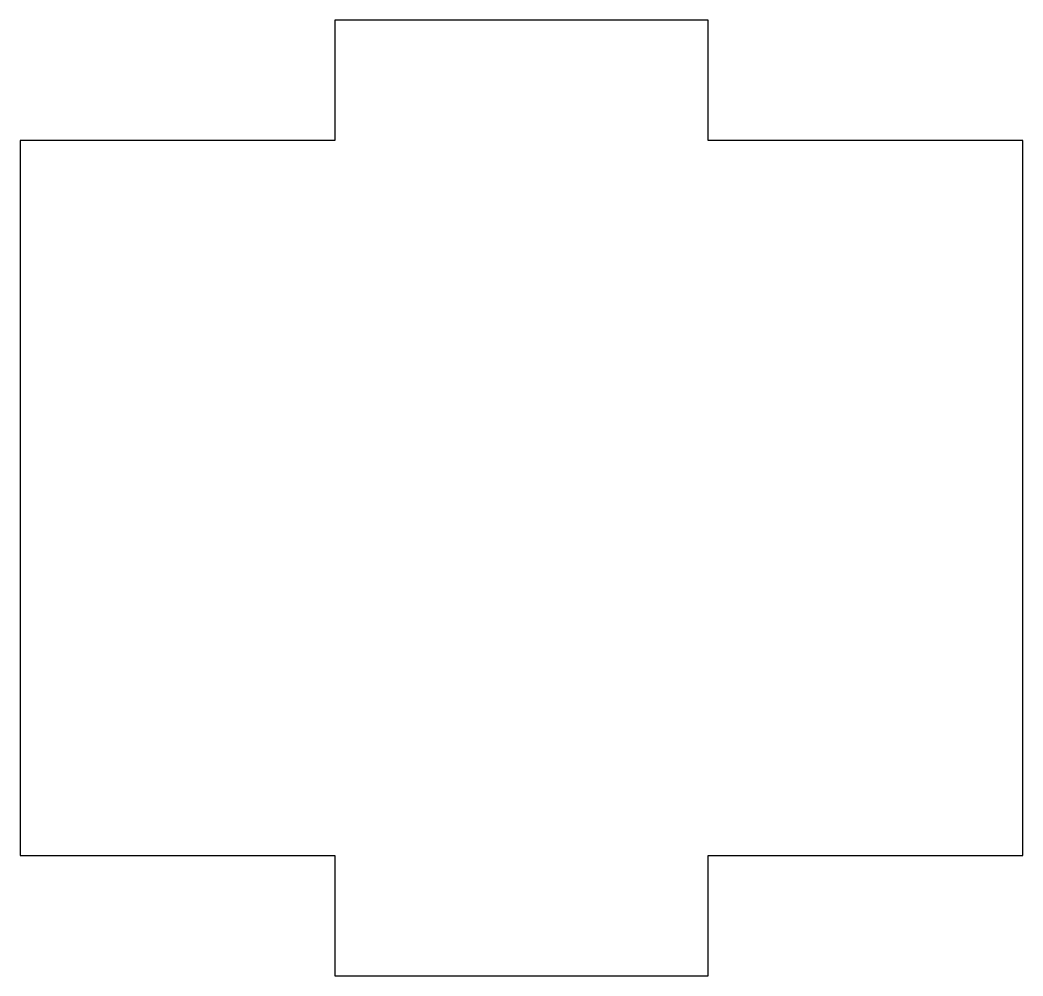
# Model space of a CAD drawing. Header units: millimetres. Extents: x 3397.7 to 3423.1, y 1577 to 1601.2.
import ezdxf

# ---------------------------------------------------------------- set-up
doc = ezdxf.new("R2010")
doc.units = ezdxf.units.MM

msp = doc.modelspace()

# ---------------------------------------------------------------- linework, layer by layer
at = {"color": 254, "true_color": 0xcad1ee, "extrusion": (-6.12323e-17, 0, -1)}
for p, q in [((3405.657, 1601.219, 48.107), (3405.657, 1598.171, 48.107)), ((3415.106, 1601.219, 48.107), (3405.657, 1601.219, 48.107)), ((3415.106, 1598.171, 48.107), (3415.106, 1601.219, 48.107)), ((3397.682, 1598.171, 48.107), (3397.682, 1580.057, 48.107)), ((3405.657, 1598.171, 48.107), (3397.682, 1598.171, 48.107)), ((3423.082, 1598.171, 48.107), (3415.106, 1598.171, 48.107)), ((3423.082, 1580.057, 48.107), (3423.082, 1598.171, 48.107)), ((3397.682, 1580.057, 48.107), (3405.657, 1580.057, 48.107)), ((3405.657, 1580.057, 48.107), (3405.657, 1577.009, 48.107)), ((3415.106, 1580.057, 48.107), (3423.082, 1580.057, 48.107)), ((3415.106, 1577.009, 48.107), (3415.106, 1580.057, 48.107)), ((3405.657, 1577.009, 48.107), (3415.106, 1577.009, 48.107))]:
    msp.add_line(p, q, dxfattribs=at)

doc.saveas('drawing.dxf')
